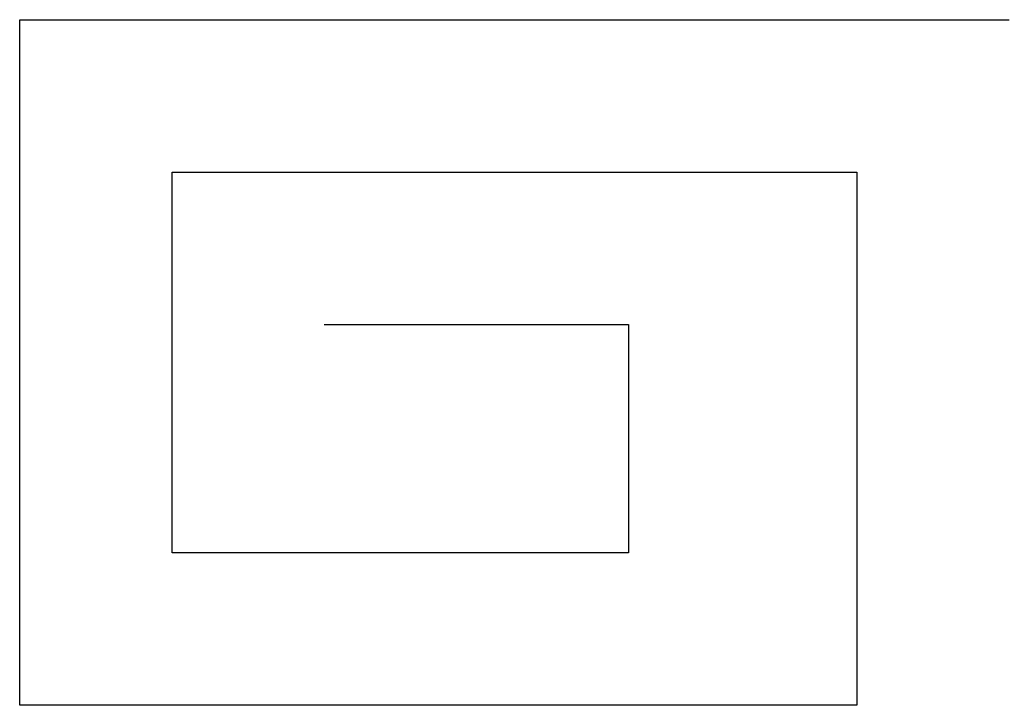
# Model space of a CAD drawing. Header units: millimetres. Extents: x 16 to 29, y 15 to 24.
import ezdxf

# ---------------------------------------------------------------- set-up
doc = ezdxf.new("R2010")
doc.units = ezdxf.units.MM
doc.layers.get('0').update_dxf_attribs({"lineweight": 25, "true_color": 0xffffff})

msp = doc.modelspace()

# ---------------------------------------------------------------- linework, layer by layer
msp.add_lwpolyline([(20, 20), (24, 20), (24, 17), (18, 17), (18, 22), (27, 22), (27, 15), (16, 15), (16, 24), (29, 24)])

doc.saveas('drawing.dxf')
